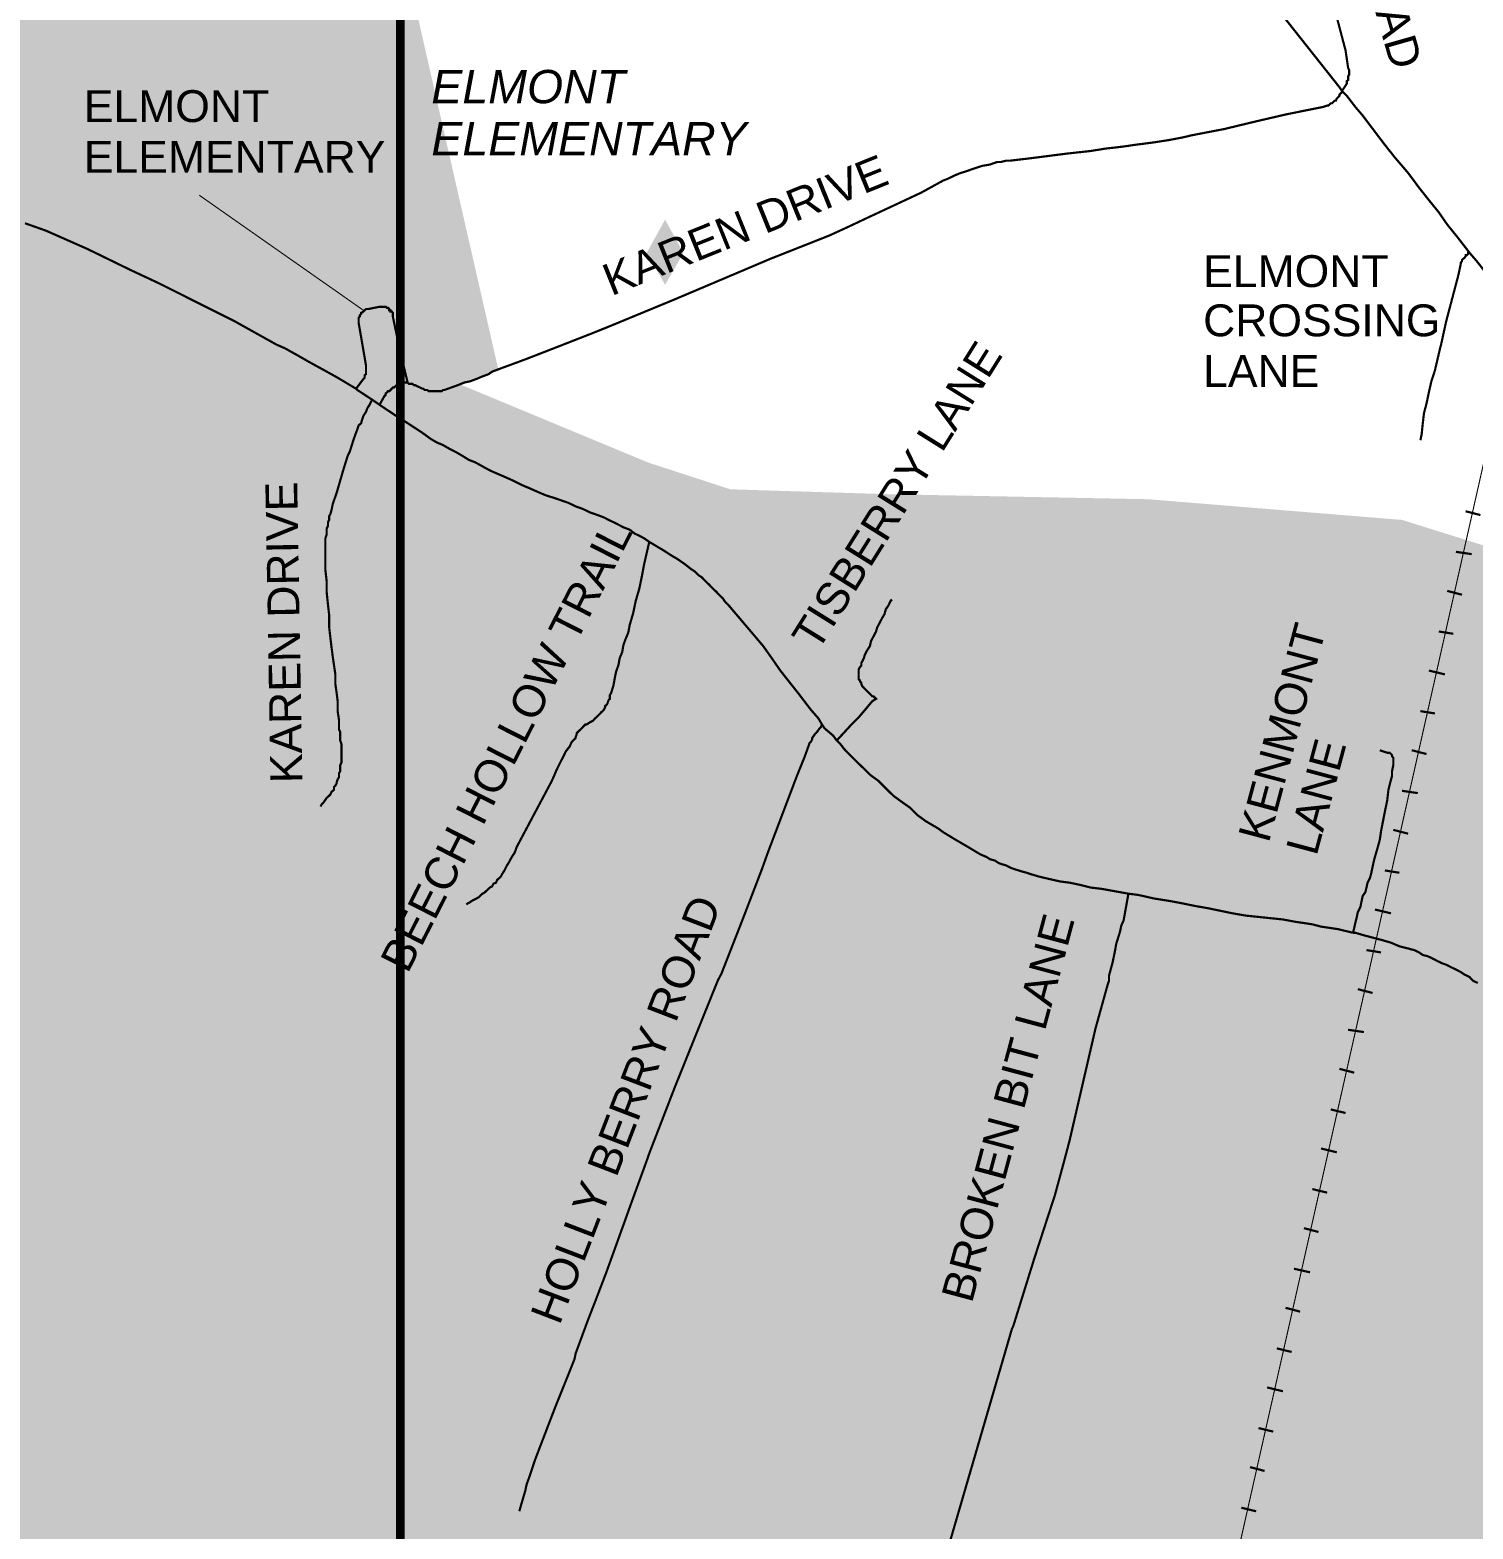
# Model space of a CAD drawing. Header units: millimetres. Extents: x 10 to 1080, y 12 to 847.
# Drawn here: x 112.1 to 211.7, y 464.2 to 567.8 of the extents above; entities that cross this region are included whole.
import ezdxf

# ---------------------------------------------------------------- set-up
doc = ezdxf.new("R2010")
doc.units = ezdxf.units.MM

msp = doc.modelspace()

# ---------------------------------------------------------------- hatches: boundary and pattern name
at = {"layer": 'H', "linetype": 'CONTINUOUS'}
for points in [[(802.375, 724.076), (804.333, 708.572), (819.82, 705.362), (834.637, 704.674), (846.243, 705.362), (859.861, 713.74), (871.467, 723.388), (876.635, 727.287), (891.452, 733.125), (894.662, 722.806), (899.231, 711.2), (902.458, 678.268), (906.939, 654.985), (912.777, 635.6), (903.041, 631.79), (870.797, 623.394), (843.703, 613.075), (834.037, 605.614), (852.17, 570.142), (848.607, 566.244), (849.207, 566.244), (834.637, 551.692), (840.475, 538.815), (802.711, 488.438), (802.217, 489.126), (800.435, 493.007), (798.83, 497.082), (795.355, 502.25), (792.215, 505.213), (789.005, 508.088), (786.289, 511.722), (784.437, 515.532), (783.078, 519.677), (782.391, 521.723), (780.874, 525.78), (778.334, 530.348), (775.794, 533.735), (773.007, 536.875), (769.955, 539.75), (766.727, 542.378), (763.27, 544.83), (759.707, 547.123), (755.985, 549.24), (754.115, 550.333), (752.263, 551.356), (750.305, 552.45), (748.365, 553.473), (746.407, 554.478), (744.467, 555.502), (742.615, 556.507), (740.657, 557.618), (739.652, 558.13), (732.525, 556.436), (732.79, 544.583), (726.264, 530.86), (723.142, 524.334), (722.207, 519.765), (722.877, 514.015), (725.593, 511.052), (734.219, 509.182), (736.177, 508.935), (733.302, 494.965), (732.278, 489.126), (728.98, 480.236), (737.605, 465.243), (747.518, 446.193), (733.548, 450.338), (730.409, 438.062), (720.76, 407.158), (717.885, 398.268), (714.745, 388.108), (713.475, 387.174), (712.047, 376.096), (715.945, 344.77), (716.615, 324.026), (716.439, 318.682), (723.388, 318.435), (731.608, 319.705), (737.358, 321.557), (743.373, 323.25), (749.635, 324.273), (754.962, 326.39), (761.488, 331.47), (750.641, 308.786), (742.95, 291.677), (741.257, 289.313), (754.715, 277.195), (760.801, 272.292), (760.73, 272.115), (769.444, 264.583), (777.487, 249.678), (794.597, 237.155), (804.333, 230.293), (811.777, 224.032), (798.054, 219.957), (781.473, 215.988), (770.043, 212.602), (757.502, 208.033), (746.072, 201.172), (734.06, 195.404), (725.082, 194.91), (725.258, 194.134), (725.593, 192.105), (725.752, 188.048), (725.17, 184.062), (724.905, 183.392), (714.587, 181.698), (699.17, 173.743), (696.295, 178.312), (682.078, 173.143), (680.879, 176.53), (652.868, 161.713), (660.647, 138.007), (660.4, 137.83), (656.749, 135.467), (653.203, 133.103), (649.552, 130.722), (645.918, 128.358), (642.285, 125.977), (638.634, 123.702), (635, 121.32), (631.349, 118.957), (627.803, 116.664), (624.152, 114.3), (620.942, 115.394), (619.584, 117.51), (618.402, 119.556), (617.22, 121.744), (616.038, 123.702), (614.68, 125.977), (613.569, 128.27), (612.299, 130.475), (610.958, 132.415), (609.424, 134.197), (608.154, 136.066), (606.795, 138.254), (605.367, 140.035), (603.673, 143.087), (601.892, 144.445), (599.863, 145.715), (598.17, 147.496), (596.724, 149.26), (595.118, 151.042), (593.513, 152.647), (591.22, 153.846), (589.439, 155.187), (587.675, 156.545), (586.052, 158.415), (585.717, 160.778), (585.047, 162.895), (584.112, 165.1), (582.172, 166.194), (580.549, 167.887), (579.543, 169.845), (578.785, 171.962), (577.762, 173.902), (576.668, 175.772), (575.398, 177.553), (573.775, 178.982), (571.659, 182.457), (568.784, 186.778), (566.932, 189.988), (565.82, 194.486), (564.462, 203.87), (563.704, 208.527), (563.88, 211.332), (563.704, 215.477), (563.457, 217.77), (563.28, 220.133), (563.368, 222.426), (563.28, 224.614), (562.857, 227.418), (561.675, 229.694), (560.828, 232.586), (561.428, 234.774), (561.852, 237.825), (561.922, 240.206), (561.587, 242.658), (561.763, 245.286), (562.01, 247.65), (561.852, 250.278), (561.164, 254.423), (561.922, 257.052), (562.522, 259.256), (562.275, 261.532), (561.499, 263.56), (560.405, 265.518), (559.805, 267.882), (559.223, 270.175), (557.953, 273.297), (556.26, 274.92), (554.814, 277.53), (554.39, 280), (553.72, 282.363), (552.962, 284.656), (551.85, 286.508), (550.668, 288.713), (549.222, 291.165), (547.194, 292.947), (545.412, 294.552), (543.56, 296.422), (543.719, 298.697), (542.537, 300.655), (540.42, 302.348), (538.057, 304.976), (535.34, 306.405), (532.553, 307.763), (530.26, 309.545), (528.232, 310.903), (526.874, 312.755), (526.45, 314.872), (524.51, 315.807), (522.305, 316.054), (518.248, 316.565), (515.779, 316.9), (513.592, 317.324), (511.387, 317.923), (508.935, 318.17), (507.153, 316.988), (506.465, 314.96), (505.037, 313.267), (503.255, 311.997), (501.897, 310.303), (500.292, 308.698), (498.422, 307.587), (496.658, 306.07), (495.212, 304.377), (494.453, 302.348), (493.942, 299.896), (493.607, 297.603), (493.942, 295.24), (494.453, 293.123), (495.212, 290.83), (495.723, 288.625), (494.03, 286.508), (493.342, 284.304), (491.649, 281.693), (489.462, 280.846), (485.14, 280.423), (481.577, 280.582), (479.637, 281.852), (478.102, 283.457), (476.673, 285.08), (475.068, 286.773), (472.863, 287.267), (470.658, 286.685), (468.965, 285.238), (467.184, 283.88), (465.067, 282.875), (463.462, 281.34), (464.732, 279.488), (466.602, 278.306), (468.63, 277.372), (469.724, 275.502), (468.877, 273.385), (467.095, 272.027), (463.973, 269.663), (462.104, 268.058), (460.075, 266.876), (457.958, 266.1), (455.665, 265.606), (452.702, 266.277), (450.674, 267.212), (448.469, 267.635), (444.835, 268.482), (442.718, 268.993), (440.514, 268.393), (436.792, 268.217), (434.763, 268.905), (432.805, 269.998), (431.465, 271.78), (432.647, 273.72), (433.405, 275.925), (433.317, 278.218), (432.805, 280.335), (432.894, 282.963), (431.959, 285.327), (428.925, 284.568), (426.72, 283.88), (424.603, 283.457), (421.375, 283.968), (419.188, 284.392), (417.072, 284.903), (415.025, 285.926), (412.838, 286.685), (410.792, 287.62), (409.698, 289.56), (409.875, 291.765), (410.298, 293.97), (410.298, 296.157), (409.61, 298.203), (408.252, 300.143), (406.4, 301.66), (404.53, 303.107), (402.837, 304.712), (400.897, 305.823), (399.715, 307.675), (400.297, 309.792), (399.962, 311.997), (397.845, 313.355), (395.905, 314.537), (394.547, 316.318), (393.1, 318.1), (391.672, 319.793), (390.225, 321.398), (388.108, 322.668), (386.592, 324.185), (385.057, 325.878), (383.452, 327.325), (381.582, 328.595), (379.465, 329.265), (378.125, 331.047), (378.037, 333.252), (377.349, 335.368), (375.92, 336.973), (374.05, 338.332), (372.11, 339.425), (370.152, 340.536), (368.035, 341.383), (365.919, 341.965), (363.555, 341.63), (361.615, 340.607), (359.745, 338.914), (357.875, 337.82), (355.935, 336.797), (353.818, 335.703), (351.878, 334.522), (350.255, 332.652), (348.915, 330.8), (347.98, 328.754), (347.133, 326.637), (345.599, 325.032), (343.323, 324.785), (340.184, 324.785), (337.732, 325.367), (335.615, 324.185), (334.522, 322.333), (334.433, 320.128), (334.098, 317.923), (332.899, 315.807), (331.805, 313.866), (330.958, 311.75), (330.712, 309.545), (330.288, 307.252), (329.935, 304.976), (329.688, 302.683), (329.018, 300.39), (328.083, 298.203), (327.325, 296.157), (327.06, 293.97), (328.665, 292.347), (329.935, 290.583), (328.665, 288.802), (326.39, 287.955), (323.25, 287.778), (321.045, 288.29), (319.864, 290.23), (318.682, 292.276), (316.812, 293.705), (314.025, 294.975), (311.732, 295.487), (309.615, 295.91), (307.763, 297.092), (306.405, 299.05), (305.47, 300.99), (304.712, 303.107), (303.689, 305.135), (301.995, 306.405), (300.302, 307.852), (298.962, 309.545), (297.268, 307.94), (296.422, 305.894), (293.282, 304.2), (291.5, 305.558), (289.648, 306.828), (287.69, 307.852), (287.267, 309.968), (287.69, 312.173), (285.75, 313.09), (283.457, 313.602), (281.34, 314.202), (279.224, 315.295), (278.642, 317.5), (277.954, 319.617), (276.013, 321.222), (274.144, 319.793), (272.874, 317.923), (269.998, 319.193), (268.217, 320.64), (266.435, 321.98), (263.984, 324.45), (262.202, 325.72), (260.862, 327.484), (261.108, 329.688), (261.867, 331.893), (262.714, 334.01), (262.467, 337.644), (261.532, 339.602), (260.597, 341.718), (258.992, 343.323), (255.94, 345.352), (253.065, 346.71), (251.195, 347.892), (249.167, 348.827), (248.92, 351.032), (250.19, 352.884), (251.707, 354.842), (254.088, 354.93), (255.782, 356.358), (257.969, 356.623), (260.174, 357.117), (261.444, 359.234), (261.779, 361.527), (261.62, 363.732), (260.438, 365.584), (258.992, 367.277), (256.117, 367.63), (255.429, 369.746), (254.088, 371.44), (252.307, 372.957), (250.525, 374.227), (248.497, 374.826), (247.138, 376.767), (248.162, 378.707), (247.385, 381), (245.78, 382.517), (245.622, 384.81), (244.687, 386.75), (243.575, 388.796), (242.235, 390.56), (241.035, 392.43), (239.518, 394.212), (239.43, 396.416), (240.453, 398.533), (240.612, 401.144), (240.788, 403.86), (239.43, 405.888), (238.584, 408.005), (236.467, 409.452), (235.038, 411.304), (233.08, 412.838), (233.168, 415.202), (234.103, 417.318), (235.462, 419.276), (236.978, 421.04), (238.072, 422.998), (237.825, 425.274), (237.49, 427.902), (236.22, 429.683), (234.527, 431.377), (232.657, 433.246), (230.628, 434.587), (229.182, 436.28), (227.489, 437.815), (226.219, 439.667), (224.79, 441.537), (223.943, 443.742), (222.92, 445.77), (220.98, 447.216), (218.775, 448.557), (216.57, 449.827), (214.365, 450.25), (212.249, 450.427), (209.797, 450.515), (206.163, 450.427), (203.87, 451.026), (201.595, 450.338), (199.972, 448.31), (201.665, 446.705), (199.549, 444.588), (196.938, 445.347), (194.822, 445.435), (192.105, 444.923), (189.054, 445.012), (187.202, 443.406), (184.908, 442.472), (182.88, 441.113), (181.01, 439.596), (179.317, 438.15), (177.288, 437.056), (175.084, 436.457), (173.055, 435.522), (170.762, 434.675), (168.575, 434.852), (166.793, 436.545), (165.947, 438.82), (165.259, 440.937), (163.142, 442.048), (160.955, 442.56), (158.574, 442.383), (156.369, 441.713), (154.005, 440.778), (151.377, 440.267), (148.59, 440.267), (146.385, 439.843), (145.45, 437.727), (145.115, 435.522), (142.663, 436.122), (142.152, 438.326), (140.458, 439.932), (138.43, 441.113), (136.472, 442.207), (134.285, 442.807), (131.745, 442.048), (128.605, 441.537), (126.153, 441.872), (123.525, 441.784), (121.497, 442.983), (120.05, 444.588), (117.775, 445.012), (116.082, 446.528), (116.152, 448.822), (114.124, 450.938), (112.607, 453.214), (111.425, 454.995), (110.155, 456.777), (108.797, 458.47), (107.527, 460.252), (106.257, 461.945), (104.898, 463.726), (103.54, 465.42), (102.182, 467.113), (100.842, 468.806), (99.572, 470.57), (98.213, 472.264), (95.585, 475.738), (93.133, 479.213), (90.682, 482.776), (88.477, 486.41), (86.448, 490.132), (84.578, 494.03), (83.062, 498.016), (81.527, 502.92), (80.433, 507.065), (79.498, 511.298), (78.74, 515.532), (78.228, 519.853), (77.805, 524.175), (77.558, 528.496), (77.47, 532.8), (77.558, 534.917), (77.558, 537.122), (77.717, 539.238), (77.893, 541.443), (78.052, 543.56), (78.317, 545.765), (78.564, 547.882), (79.252, 552.115), (80.098, 556.348), (81.192, 560.582), (82.374, 564.727), (84.402, 570.054), (86.448, 573.793), (87.63, 575.645), (117.687, 575.645), (138.007, 572.435), (144.445, 544.23), (141.905, 543.225), (154.764, 537.88), (160.443, 536.028), (171.185, 535.693), (189.318, 535.34), (206.834, 533.912), (226.06, 527.897), (227.842, 532.888), (253.912, 548.552), (259.239, 550.333), (265.677, 550.668), (269.575, 552.115), (277.019, 556.772), (283.122, 559.223), (290.989, 559.982), (306.317, 558.553), (306.652, 558.288), (307.005, 558.624), (310.885, 558.888), (317.659, 563.122), (325.543, 568.113), (333.745, 573.528), (338.825, 576.827), (341.365, 576.756), (344.928, 576.068), (348.492, 574.71), (351.949, 572.858), (355.759, 569.718), (358.228, 566.173), (359.234, 564.303), (360.257, 562.363), (362.462, 558.8), (365.425, 555.925), (369.993, 554.32), (376.255, 554.478), (378.46, 554.902), (380.577, 555.325), (382.782, 555.748), (384.898, 556.013), (387.773, 556.436), (392.007, 557.107), (396.064, 558.042), (400.138, 559.135), (404.107, 560.405), (408.005, 561.852), (411.903, 563.457), (415.713, 565.238), (419.435, 567.09), (423.069, 569.048), (424.18, 569.63), (421.128, 576.333), (406.224, 573.952), (411.057, 595.383), (409.452, 607.06), (401.408, 603.85), (401.832, 611.893), (404.618, 612.74), (404.195, 626.022), (394.882, 630.432), (373.539, 618.737), (369.482, 635.67), (377.19, 651.845), (407.405, 673.276), (407.829, 671.23), (482.177, 704.003), (500.715, 623.323), (501.227, 623.57), (505.372, 625.863), (509.182, 627.892), (512.992, 630.008), (516.802, 632.037), (520.612, 634.065), (522.552, 635.088), (524.422, 636.094), (526.362, 637.117), (528.232, 638.14), (530.172, 639.233), (532.042, 640.256), (534.335, 641.438), (544.495, 629.585), (550.422, 631.613), (546.523, 639.568), (541.532, 645.336), (541.602, 645.407), (545.412, 647.453), (549.222, 649.57), (553.032, 651.598), (556.772, 653.627), (560.582, 655.743), (564.392, 657.772), (568.202, 659.888), (572.012, 661.917), (575.733, 664.034), (579.543, 666.15), (583.353, 668.196), (587.163, 670.313), (590.885, 672.342), (596.724, 674.458), (601.133, 674.458), (603.338, 674.458), (605.455, 674.37), (607.642, 674.194), (609.847, 674.123), (611.964, 674.035), (614.168, 673.858), (616.373, 673.7), (618.49, 673.612), (620.695, 673.435), (622.882, 673.347), (624.999, 673.276), (629.32, 673.188), (633.642, 673.276), (637.875, 673.523), (642.108, 673.947), (646.254, 674.617), (650.399, 675.728), (653.627, 676.734), (657.684, 678.18), (661.67, 679.873), (665.568, 681.743), (669.378, 683.772), (673.1, 685.976), (676.734, 688.252), (680.297, 690.704), (683.683, 693.42), (687.07, 696.136), (690.192, 699.1), (693.332, 702.063), (696.207, 705.273), (699.082, 708.572), (701.71, 711.958), (705.785, 710.53), (709.842, 708.995), (713.74, 707.214), (717.638, 705.362), (721.448, 703.333), (723.988, 701.798), (729.403, 707.302), (742.35, 719.578), (751.999, 718.908), (767.503, 733.725), (785.618, 751.84), (797.207, 740.234), (802.375, 724.076), (802.375, 724.076)], [(157.215, 552.362), (155.945, 554.655), (154.675, 552.362), (155.945, 550.157), (157.215, 552.362), (157.215, 552.362)], [(157.215, 552.362), (156.968, 552.362), (155.945, 550.58), (155.028, 552.362), (155.945, 554.143), (156.968, 552.362), (157.215, 552.362), (155.945, 554.655), (154.675, 552.362), (155.945, 550.157), (157.215, 552.362), (157.215, 552.362)], [(137.248, 551.692), (138.518, 552.362), (137.072, 553.05), (137.072, 550.422), (136.225, 550.422), (136.225, 549.398), (138.095, 549.398), (138.095, 550.422), (137.248, 550.422), (137.248, 551.692), (137.248, 551.692)], [(135.555, 544.318), (134.108, 544.318), (133.685, 545.588), (133.262, 544.318), (131.904, 544.318), (133.015, 543.472), (132.592, 542.114), (133.685, 542.96), (134.867, 542.114), (134.444, 543.472), (135.555, 544.318), (135.555, 544.318)], [(137.583, 542.043), (136.137, 542.043), (135.714, 543.313), (135.29, 542.043), (133.932, 542.043), (135.043, 541.196), (134.62, 539.838), (135.714, 540.685), (136.895, 539.838), (136.472, 541.196), (137.583, 542.043), (137.583, 542.043)], [(149.525, 535.005), (148.078, 535.005), (147.655, 536.275), (147.232, 535.005), (145.874, 535.005), (146.985, 534.158), (146.562, 532.8), (147.655, 533.647), (148.837, 532.8), (148.414, 534.158), (149.525, 535.005), (149.525, 535.005)], [(168.91, 518.83), (167.464, 518.83), (167.04, 520.1), (166.617, 518.83), (165.259, 518.83), (166.37, 517.984), (165.947, 516.643), (167.04, 517.49), (168.222, 516.643), (167.799, 517.984), (168.91, 518.83), (168.91, 518.83)], [(190.165, 507.488), (188.718, 507.488), (188.295, 508.758), (187.872, 507.488), (186.514, 507.488), (187.625, 506.642), (187.202, 505.284), (188.295, 506.13), (189.477, 505.284), (189.054, 506.642), (190.165, 507.488), (190.165, 507.488)], [(209.55, 503.855), (208.104, 503.855), (207.68, 505.125), (207.257, 503.855), (205.899, 503.855), (207.01, 503.008), (206.587, 501.65), (207.68, 502.497), (208.862, 501.65), (208.439, 503.008), (209.55, 503.855), (209.55, 503.855)]]:
    msp.add_hatch(color=256, dxfattribs=at).paths.add_polyline_path(points)

# ---------------------------------------------------------------- linework, layer by layer
at = {"layer": 'P'}
for points, const_width in [([(281.728, 835.66), (274.567, 805.109), (264.654, 762.423), (246.786, 686.999), (228.159, 607.413), (191.505, 444.853)], 0.075), ([(42.457, 654.138), (137.654, 654.138), (137.654, 546.029), (137.654, 437.903)], 0.602), ([(353.818, 437.903), (245.692, 437.903), (137.654, 437.903), (137.654, 546.029), (137.654, 654.138), (245.692, 654.138), (353.818, 654.138), (353.818, 546.029), (353.818, 492.002), (353.818, 437.903)], 0.602), ([(194.804, 573.546), (202.512, 563.809), (202.688, 563.545)], 0.151), ([(202.001, 569.895), (202.935, 566.349), (203.112, 565.15), (203.182, 564.991), (203.182, 564.727), (203.182, 564.656), (203.112, 564.568), (203.112, 564.48), (203.112, 564.392), (203.112, 564.303), (203.024, 564.233), (203.024, 564.145), (203.024, 564.056), (202.688, 563.545)], 0.151), ([(202.688, 563.545), (202.688, 563.457), (202.512, 563.298), (202.512, 563.21), (202.336, 563.033), (202.265, 562.875), (202.177, 562.875), (202.001, 562.698), (201.912, 562.698), (201.754, 562.539), (201.665, 562.539), (201.418, 562.451), (198.878, 561.94), (196.674, 561.428), (194.557, 560.917), (192.352, 560.493), (191.682, 560.335), (190.747, 560.158), (189.724, 559.999), (189.054, 559.911), (188.366, 559.823), (187.784, 559.735), (187.096, 559.647), (186.425, 559.576), (185.332, 559.4), (183.709, 559.223), (181.098, 558.888), (179.74, 558.729), (179.476, 558.729), (179.141, 558.641), (178.894, 558.641), (178.629, 558.553), (178.382, 558.465), (177.871, 558.377), (177.624, 558.306), (177.112, 558.13), (176.865, 558.042), (176.601, 557.953), (176.354, 557.883), (175.93, 557.706), (175.419, 557.459), (175.172, 557.371), (173.637, 556.525), (169.827, 554.743), (168.557, 554.143), (167.287, 553.561), (163.23, 551.956), (156.616, 549.152), (152.135, 547.299), (150.865, 546.788), (148.925, 546.029), (147.391, 545.43), (146.297, 545.006), (144.004, 544.16), (143.757, 543.983), (143.334, 543.825), (142.91, 543.648), (142.487, 543.489), (142.064, 543.401), (141.64, 543.225), (140.705, 542.89), (140.617, 542.89), (140.529, 542.802), (140.458, 542.802), (140.282, 542.802), (140.194, 542.802), (140.106, 542.802), (139.859, 542.802), (139.771, 542.802), (139.682, 542.802), (139.612, 542.802), (139.524, 542.89), (139.347, 542.89), (139.259, 542.978), (139.188, 542.978), (138.677, 543.225), (138.589, 543.225), (138.501, 543.313), (138.412, 543.313), (138.342, 543.313), (138.254, 543.313), (138.165, 543.401)], 0.151), ([(202.688, 563.545), (203.024, 563.21), (203.606, 562.451), (204.117, 561.852), (204.876, 560.846), (205.652, 559.823), (206.322, 558.976), (207.257, 557.883), (208.015, 556.86), (208.686, 556.013), (209.374, 555.166), (209.956, 554.32), (210.644, 553.473), (211.49, 552.379)], 0.151), ([(135.114, 548.393), (123.772, 556.348)], 0.075), ([(111.742, 554.408), (113.189, 553.896), (116.064, 552.626), (119.027, 551.18), (120.985, 550.263), (126.224, 547.635), (126.824, 547.299), (129.099, 546.029), (129.699, 545.765), (130.457, 545.342), (131.48, 544.759), (132.574, 544.16), (133.332, 543.736), (134.602, 542.978)], 0.151), ([(208.104, 539.415), (208.192, 539.838), (208.262, 540.526), (208.351, 541.285), (208.527, 541.955), (208.686, 542.713), (208.862, 543.489), (209.109, 544.248), (209.285, 545.006), (209.462, 545.765), (209.532, 546.029), (209.885, 547.635), (210.308, 549.24), (210.732, 550.845), (210.891, 551.603), (210.891, 551.692), (210.979, 551.78), (210.979, 551.868), (211.067, 551.956), (211.155, 552.027), (211.226, 552.115), (211.226, 552.203), (211.314, 552.203), (211.402, 552.291), (211.402, 552.379), (211.49, 552.379)], 0.151), ([(211.49, 552.379), (212.002, 551.78), (212.672, 550.933), (214.118, 549.328), (215.635, 547.546), (216.905, 546.029), (218.422, 544.248), (221.562, 540.526), (224.702, 536.716), (224.861, 536.54)], 0.151), ([(134.602, 542.978), (135.114, 543.648), (135.202, 543.736), (135.202, 543.825), (135.202, 543.913), (135.29, 543.983), (135.29, 544.072), (135.29, 544.16), (135.29, 544.248), (135.29, 544.336), (135.29, 544.407), (135.29, 544.495), (135.29, 544.583), (134.779, 547.546), (134.779, 547.635), (134.779, 547.723), (134.779, 547.793), (134.779, 547.882), (134.867, 547.97), (134.867, 548.058), (134.955, 548.146), (134.955, 548.217), (135.114, 548.305), (135.202, 548.393), (135.29, 548.481), (135.378, 548.481), (135.449, 548.481), (136.225, 548.64), (136.296, 548.64), (136.384, 548.64), (136.472, 548.64), (136.56, 548.64), (136.648, 548.64), (136.719, 548.569), (136.807, 548.569), (136.895, 548.481), (136.895, 548.393), (136.984, 548.393), (136.984, 548.305), (137.072, 548.305), (137.142, 548.217), (137.142, 548.146), (137.142, 548.058), (137.142, 547.97), (137.654, 545.518), (138.165, 543.401)], 0.151), ([(134.602, 542.978), (134.691, 542.89), (135.714, 542.219)], 0.151), ([(138.165, 543.401), (137.989, 543.401), (137.918, 543.401), (137.83, 543.313), (137.654, 543.313), (137.566, 543.225), (137.495, 543.225), (137.407, 543.225), (137.319, 543.137), (137.231, 543.066), (137.142, 543.066), (137.072, 542.978), (136.984, 542.89), (136.895, 542.802), (136.807, 542.802), (136.719, 542.713), (136.648, 542.643), (136.648, 542.555), (136.56, 542.466), (136.225, 541.867)], 0.151), ([(135.714, 542.219), (135.537, 541.867), (135.378, 541.62), (135.29, 541.373), (135.114, 541.108), (135.026, 540.861), (134.955, 540.597), (134.779, 540.438), (134.691, 540.173), (134.444, 539.503), (134.179, 538.656), (134.02, 538.321), (133.756, 537.475), (133.509, 536.628), (133.262, 535.781), (132.997, 535.023), (132.909, 534.599), (132.838, 534.335), (132.75, 534.176), (132.75, 533.912), (132.662, 533.753), (132.662, 533.488), (132.574, 533.329), (132.574, 533.065), (132.574, 532.906), (132.486, 532.642), (132.486, 532.483), (132.486, 532.218), (132.486, 532.059), (132.486, 531.636), (132.486, 531.372), (132.486, 531.125), (132.486, 530.948), (132.486, 530.701), (132.486, 530.437), (132.574, 529.678), (132.574, 528.92), (132.662, 528.073), (132.75, 527.315), (132.75, 526.468), (132.838, 525.709), (132.909, 525.11), (132.997, 524.439), (133.085, 523.84), (133.174, 523.24), (133.174, 522.57), (133.262, 521.97), (133.332, 521.388), (133.332, 520.7), (133.421, 520.118), (133.421, 519.43), (133.509, 519.271), (133.509, 519.095), (133.509, 518.848), (133.509, 518.672), (133.597, 518.425), (133.597, 518.248), (133.597, 518.001), (133.597, 517.825), (133.597, 517.578), (133.597, 517.402), (133.597, 517.155), (133.509, 516.978), (133.509, 516.819), (133.509, 516.555), (133.421, 516.396), (133.421, 516.22), (133.421, 516.132), (133.332, 515.973), (133.262, 515.796), (133.262, 515.708), (133.174, 515.549), (133.085, 515.461), (133.085, 515.285), (132.997, 515.197), (132.909, 515.126), (132.838, 514.95), (132.75, 514.862), (132.574, 514.703), (132.327, 514.35), (132.239, 514.279), (132.151, 514.103)], 0.151), ([(135.714, 542.219), (136.225, 541.867)], 0.151), ([(136.225, 541.867), (136.719, 541.532), (137.495, 541.02), (138.165, 540.597), (138.677, 540.262), (139.188, 539.926), (139.771, 539.503), (140.194, 539.256), (140.617, 539.08), (141.041, 538.833), (141.552, 538.568), (141.975, 538.321), (142.399, 538.057), (142.822, 537.898), (143.581, 537.475), (143.916, 537.298), (144.692, 536.963), (145.45, 536.628), (146.121, 536.293), (146.544, 536.116), (147.302, 535.781), (147.726, 535.605), (148.237, 535.446), (148.749, 535.27), (149.26, 535.093), (149.772, 534.846), (150.266, 534.67), (150.777, 534.423), (151.289, 534.247), (151.712, 534.088), (152.047, 533.912), (152.382, 533.753), (152.735, 533.576), (153.07, 533.4), (153.494, 533.241), (153.829, 532.977), (154.164, 532.818), (154.499, 532.642), (154.852, 532.395)], 0.151), ([(212.249, 534.247), (211.226, 534.511)], 0.151), ([(154.852, 532.395), (154.499, 530.86), (154.34, 530.013), (154.164, 529.167), (153.917, 528.32), (153.741, 527.473), (153.494, 526.627), (153.405, 526.133), (153.229, 525.709), (153.07, 525.286), (152.982, 524.775), (152.806, 524.351), (152.735, 523.928), (152.559, 523.416), (152.471, 522.993), (152.382, 522.482), (152.224, 521.97), (152.135, 521.811), (152.135, 521.723), (152.135, 521.547), (152.047, 521.476), (151.959, 521.212), (151.888, 521.123), (151.8, 521.053), (151.8, 520.965), (151.712, 520.788), (151.624, 520.7), (151.536, 520.629), (151.465, 520.541), (151.377, 520.453), (151.289, 520.365), (151.201, 520.277), (151.112, 520.206), (151.042, 520.118), (150.954, 520.03), (150.777, 519.942), (150.53, 519.783), (150.442, 519.783), (150.354, 519.695), (150.266, 519.606), (150.195, 519.518), (150.107, 519.43), (150.019, 519.359), (149.931, 519.271), (149.842, 519.183), (149.842, 519.095), (149.772, 518.936), (149.772, 518.848), (149.507, 518.583), (149.348, 518.248), (149.084, 517.913), (148.925, 517.578), (148.749, 517.243), (148.572, 516.89), (148.414, 516.555), (148.237, 516.132), (148.078, 515.796), (145.697, 511.316), (145.609, 511.052), (145.538, 510.893), (145.362, 510.628), (145.274, 510.469), (145.186, 510.293), (145.027, 510.046), (144.939, 509.87), (144.851, 509.693), (144.692, 509.446), (144.604, 509.27), (144.427, 509.111), (144.339, 509.023), (144.268, 508.847), (144.092, 508.776), (144.004, 508.6), (143.845, 508.512), (143.757, 508.423), (143.581, 508.265), (143.492, 508.176), (143.334, 508.088), (143.157, 507.929), (143.069, 507.841), (142.91, 507.753), (142.734, 507.665), (142.575, 507.577), (142.487, 507.506), (142.311, 507.418), (142.222, 507.33)], 0.151), ([(154.852, 532.395), (155.857, 531.795), (156.369, 531.46), (156.792, 531.213), (157.304, 530.86), (157.727, 530.525), (157.974, 530.366), (158.238, 530.102), (158.485, 529.943), (158.732, 529.678), (158.997, 529.431), (159.156, 529.255), (159.508, 528.92), (159.667, 528.743), (159.932, 528.496), (160.091, 528.249), (160.355, 527.985), (162.719, 525.198), (163.318, 524.351), (163.901, 523.505), (164.5, 522.746), (165.171, 521.899), (166.017, 520.788), (166.529, 520.206), (166.776, 519.783)], 0.151), ([(211.649, 531.548), (210.555, 531.707)], 0.151), ([(167.799, 518.672), (168.822, 519.783), (169.316, 520.277), (169.827, 520.876), (170.251, 521.388), (170.515, 521.547), (170.339, 521.723), (170.251, 521.723), (170.092, 521.899), (170.004, 521.97), (169.915, 522.058), (169.827, 522.146), (169.739, 522.235), (169.668, 522.323), (169.58, 522.393), (169.492, 522.57), (169.492, 522.658), (169.404, 522.746), (169.404, 522.817), (169.316, 522.905), (169.316, 522.993), (169.316, 523.081), (169.316, 523.169), (169.316, 523.24), (169.316, 523.328), (169.316, 523.416), (169.316, 523.505), (169.316, 523.593), (169.404, 523.752), (169.492, 523.84), (169.492, 523.928), (169.492, 524.016), (169.668, 524.351), (169.739, 524.598), (169.915, 524.933), (170.092, 525.198), (170.162, 525.533), (170.339, 525.868), (170.515, 526.203), (170.586, 526.468), (170.762, 526.803), (170.938, 527.138), (171.097, 527.403), (171.185, 527.738), (171.362, 527.985), (171.521, 528.32), (171.609, 528.408)], 0.151), ([(210.979, 528.743), (209.956, 529.008)], 0.151), ([(210.379, 526.045), (209.374, 526.203)], 0.151), ([(209.797, 523.24), (208.686, 523.505)], 0.151), ([(209.109, 520.541), (208.104, 520.7)], 0.151), ([(166.776, 519.783), (166.705, 519.606), (166.617, 519.518), (166.441, 519.271), (166.352, 519.183), (166.282, 519.095), (166.105, 518.848), (166.105, 518.76), (166.017, 518.583), (165.929, 518.513), (165.594, 517.578), (165.012, 516.132), (163.054, 510.963), (162.631, 509.782), (161.272, 506.236), (159.844, 502.585), (159.579, 502.073), (158.15, 498.528), (156.616, 494.718), (154.852, 490.149), (154.675, 489.638), (153.652, 486.833), (153.229, 485.652), (151.888, 481.93), (151.112, 479.901), (150.618, 478.631), (149.772, 476.338), (149.684, 475.915), (148.325, 472.528), (146.967, 468.983), (146.544, 467.713), (146.385, 467.289), (146.297, 466.866), (145.874, 465.42)], 0.151), ([(166.776, 519.783), (166.952, 519.518), (167.552, 519.007), (167.799, 518.672)], 0.151), ([(167.799, 518.672), (168.046, 518.425), (168.31, 518.089), (168.557, 517.825), (169.069, 517.313), (169.58, 516.819), (170.092, 516.308), (170.674, 515.885), (171.185, 515.373), (171.697, 514.862), (172.279, 514.438), (172.879, 514.015), (173.39, 513.503), (173.972, 513.08), (174.819, 512.586), (175.172, 512.322), (176.018, 511.81), (176.442, 511.563), (176.865, 511.316), (177.712, 510.805), (178.135, 510.628), (178.382, 510.469), (178.717, 510.381), (178.982, 510.205), (179.229, 510.117), (179.476, 510.046), (179.828, 509.87), (180.075, 509.782), (180.587, 509.623), (180.922, 509.535), (181.169, 509.446), (181.769, 509.27), (182.439, 509.111), (183.215, 508.935), (183.885, 508.847), (184.644, 508.688), (185.332, 508.512), (186.09, 508.423), (187.942, 508.088)], 0.151), ([(205.299, 518.001), (205.811, 517.825), (205.899, 517.825), (205.987, 517.825), (206.075, 517.737), (206.146, 517.666), (206.146, 517.578), (206.234, 517.49), (206.234, 517.402), (206.234, 517.313), (206.234, 517.243), (206.234, 517.155), (206.234, 517.066), (206.234, 516.978), (206.146, 516.555), (206.146, 516.22), (206.075, 515.973), (205.987, 515.62), (205.899, 515.285), (205.811, 514.526), (205.652, 513.768), (205.387, 512.41), (205.299, 511.81), (205.14, 511.228), (204.964, 510.628), (204.876, 510.293), (204.805, 509.958), (204.717, 509.535), (204.629, 509.199), (204.452, 508.847), (204.382, 508.512), (204.294, 508.176), (204.117, 507.929), (204.029, 507.506), (203.958, 507.153), (203.782, 506.818), (203.694, 506.395), (203.606, 506.06), (203.535, 505.725), (203.447, 505.389)], 0.151), ([(208.527, 517.737), (207.504, 518.001)], 0.151), ([(207.927, 515.038), (206.834, 515.197)], 0.151), ([(207.257, 512.233), (206.234, 512.498)], 0.151), ([(206.657, 509.535), (205.652, 509.693)], 0.151), ([(187.942, 508.088), (187.607, 506.236), (187.448, 505.883), (187.36, 505.46), (187.096, 504.613), (187.025, 504.19), (186.937, 503.767), (186.849, 503.343), (186.602, 502.426), (186.602, 502.073), (186.514, 501.826), (185.667, 498.775), (183.885, 491.067), (183.462, 489.462), (182.862, 487.257), (181.434, 482.865), (179.987, 478.208), (179.899, 478.032), (174.748, 460.34), (172.632, 457.288), (168.892, 454.66), (161.537, 452.543)], 0.151), ([(187.942, 508.088), (188.63, 508), (189.724, 507.753), (190.835, 507.577), (191.682, 507.418), (192.528, 507.242), (193.446, 507.083), (194.292, 506.906), (195.139, 506.73), (196.074, 506.571), (196.921, 506.483), (197.767, 506.395), (198.614, 506.307), (199.461, 506.148), (200.06, 506.06), (200.642, 505.972), (201.242, 505.813), (201.842, 505.725), (202.424, 505.636), (203.447, 505.389)], 0.151), ([(206.075, 506.73), (204.964, 506.995)], 0.151), ([(203.447, 505.389), (203.606, 505.389), (204.205, 505.213), (205.475, 504.878), (206.075, 504.702), (206.657, 504.455), (207.345, 504.278), (207.68, 504.19), (208.015, 504.031), (208.262, 503.855), (208.615, 503.767), (208.95, 503.608), (209.285, 503.432), (209.621, 503.273), (209.885, 503.185), (210.22, 503.008), (210.555, 502.849), (210.891, 502.673), (211.155, 502.497), (211.49, 502.338), (211.737, 502.073), (212.072, 501.915)], 0.151), ([(205.387, 504.031), (204.382, 504.19)], 0.151), ([(204.805, 501.227), (203.782, 501.491)], 0.151), ([(204.205, 498.528), (203.112, 498.687)], 0.151), ([(203.535, 495.723), (202.512, 495.988)], 0.151), ([(202.935, 492.936), (201.912, 493.183)], 0.151), ([(202.336, 490.22), (201.242, 490.485)], 0.151), ([(201.665, 487.433), (200.642, 487.68)], 0.151), ([(201.066, 484.717), (200.06, 484.981)], 0.151), ([(200.484, 481.93), (199.372, 482.177)], 0.151), ([(199.796, 479.213), (198.79, 479.478)], 0.151), ([(199.214, 476.426), (198.191, 476.673)], 0.151), ([(198.614, 473.71), (197.52, 473.975)], 0.151), ([(197.944, 470.923), (196.921, 471.17)], 0.151), ([(197.344, 468.207), (196.338, 468.471)], 0.151), ([(196.762, 465.42), (195.739, 465.667)], 0.151)]:
    msp.add_lwpolyline(points, dxfattribs=dict(at, const_width=const_width))

# ---------------------------------------------------------------- texts
at = {"layer": 'T', "char_height": 2.2, "attachment_point": 1}
for s, insert, rotation in [('{\\fArial|b0|i0|c0|p18;AD}', (207.1, 569.6), 286), ('{\\fArial|b0|i0|c0|p18;KAREN DRIVE}', (151.4, 551.4), 22), ('{\\fArial|b0|i0|c0|p18;TISBERRY LANE}', (164.6, 525.9), 58), ('{\\fArial|b0|i0|c0|p18;KAREN DRIVE}', (128.7, 515.7), 91), ('{\\fArial|b0|i0|c0|p18;BEECH HOLLOW TRAIL}', (136.2, 503.5), 63), ('{\\fArial|b0|i0|c0|p18;KENMONT }', (195.5, 512.1), 75), ('{\\fArial|b0|i0|c0|p18;LANE}', (198.8, 511.2), 75), ('{\\fArial|b0|i0|c0|p18;HOLLY BERRY ROAD}', (146.6, 479), 69), ('{\\fArial|b0|i0|c0|p18;BROKEN BIT LANE}', (175, 480.3), 75)]:
    msp.add_mtext(s, dxfattribs=dict(at, insert=insert, rotation=rotation))
at = {"layer": 'T', "attachment_point": 1}
for s, insert, char_height in [('{\\fArial|b0|i1|c0|p18;ELMONT}', (139.8, 565), 2.3), ('{\\fArial|b0|i0|c0|p18;ELMONT}', (115.8, 563.6), 2.2), ('{\\fArial|b0|i1|c0|p18;ELEMENTARY}', (139.8, 561.4), 2.3), ('{\\fArial|b0|i0|c0|p18;ELEMENTARY}', (115.8, 560.1), 2.2), ('{\\fArial|b0|i0|c0|p18;ELMONT}', (193.1, 552.2), 2.2), ('{\\fArial|b0|i0|c0|p18;CROSSING}', (193.1, 548.8), 2.2), ('{\\fArial|b0|i0|c0|p18;LANE}', (193.1, 545.3), 2.2)]:
    msp.add_mtext(s, dxfattribs=dict(at, insert=insert, char_height=char_height))

doc.saveas('drawing.dxf')
